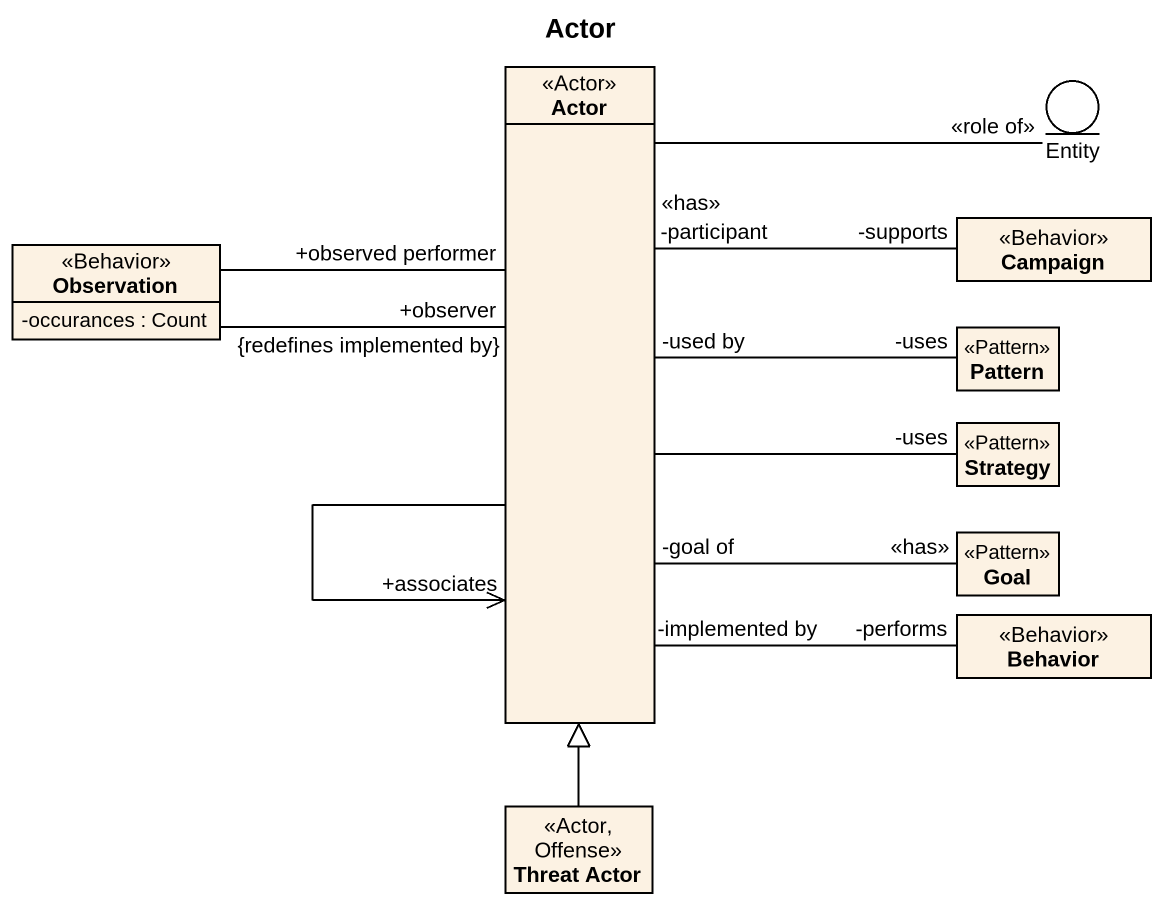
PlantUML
@startuml
title Actor
allowmixing
hide circle
hide empty members
skinparam classAttributeIconSize 0
class "Actor" as Actor_ <<Actor>>
entity "Entity" as Entity_
class Observation <<Behavior>> {
  -occurances : Count
}
class Campaign <<Behavior>>
class Pattern <<Pattern>>
class Strategy <<Pattern>>
class Goal <<Pattern>>
class Behavior <<Behavior>>
class "Threat Actor" as Threat_Actor <<Actor, Offense>>
Actor_ "+associates" <-- Actor_
Actor_ -right- "<<role of>>" Entity_
Actor_ "-participant\n<<has>>" -right- "-supports" Campaign
Actor_ -right- "-uses" Strategy
Actor_ "-goal of" -right- "<<has>>" Goal
Actor_ "-implemented by" -right- "-performs" Behavior
Observation -right- "+observed performer" Actor_
Observation -right- "+observer\n{redefines implemented by}" Actor_
Pattern "-uses" -left- "-used by" Actor_
Threat_Actor -up-|> Actor_
@enduml
